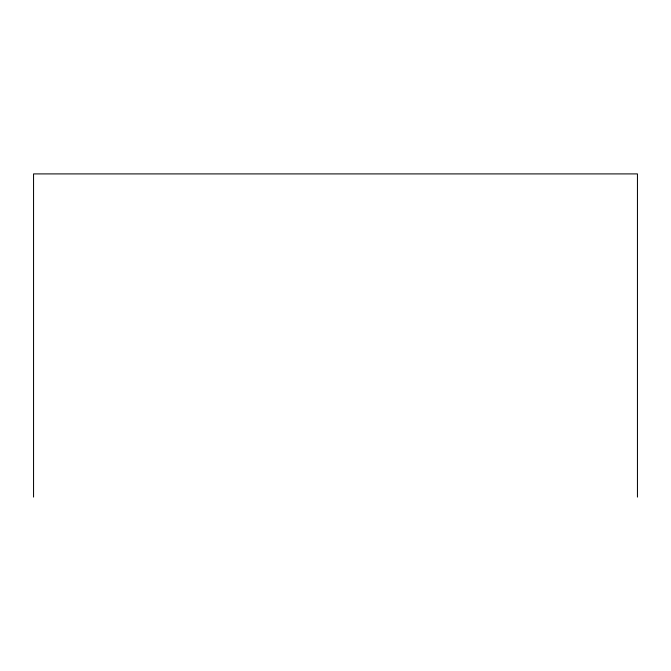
<?xml version="1.0" encoding="UTF-8"?>
<svg xmlns="http://www.w3.org/2000/svg" width="671" height="671" viewBox="0 0 671 671"><rect width="100%" height="100%" fill="white"/><g stroke="black" fill="none" stroke-linecap="round" stroke-linejoin="round"><path stroke-width="1.01" d="M637.45 497.094L637.45 173.906L33.55 173.906L33.55 497.094"/></g></svg>
